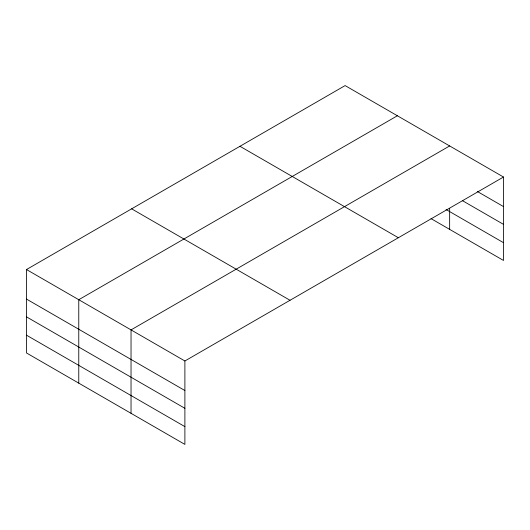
<?xml version="1.0" encoding="UTF-8"?>
<svg xmlns="http://www.w3.org/2000/svg" width="530" height="530" viewBox="0 0 530 530"><rect width="100%" height="100%" fill="white"/><g stroke="black" fill="none" stroke-linecap="round" stroke-linejoin="round"><path stroke-width="0.79" d="M26.5 269.538L184.89 360.983L184.89 444.412L26.5 352.967L26.5 269.538L345.109 85.588L503.5 177.033L503.5 260.462L431.029 218.625M397.381 115.765L78.771 299.715L78.771 383.144M449.645 145.942L131.036 329.892L131.036 413.32M184.89 360.983L503.5 177.033M477.285 191.449L503.5 206.587M462.405 200.638L503.5 224.362M446.068 209.522L503.5 242.68M239.971 146.293L398.361 237.738M131.639 208.833L290.029 300.278M26.5 299.086L184.89 390.531M26.5 316.867L184.89 408.312M26.5 335.185L184.89 426.63M449.645 208.409L449.645 229.371"/></g></svg>
